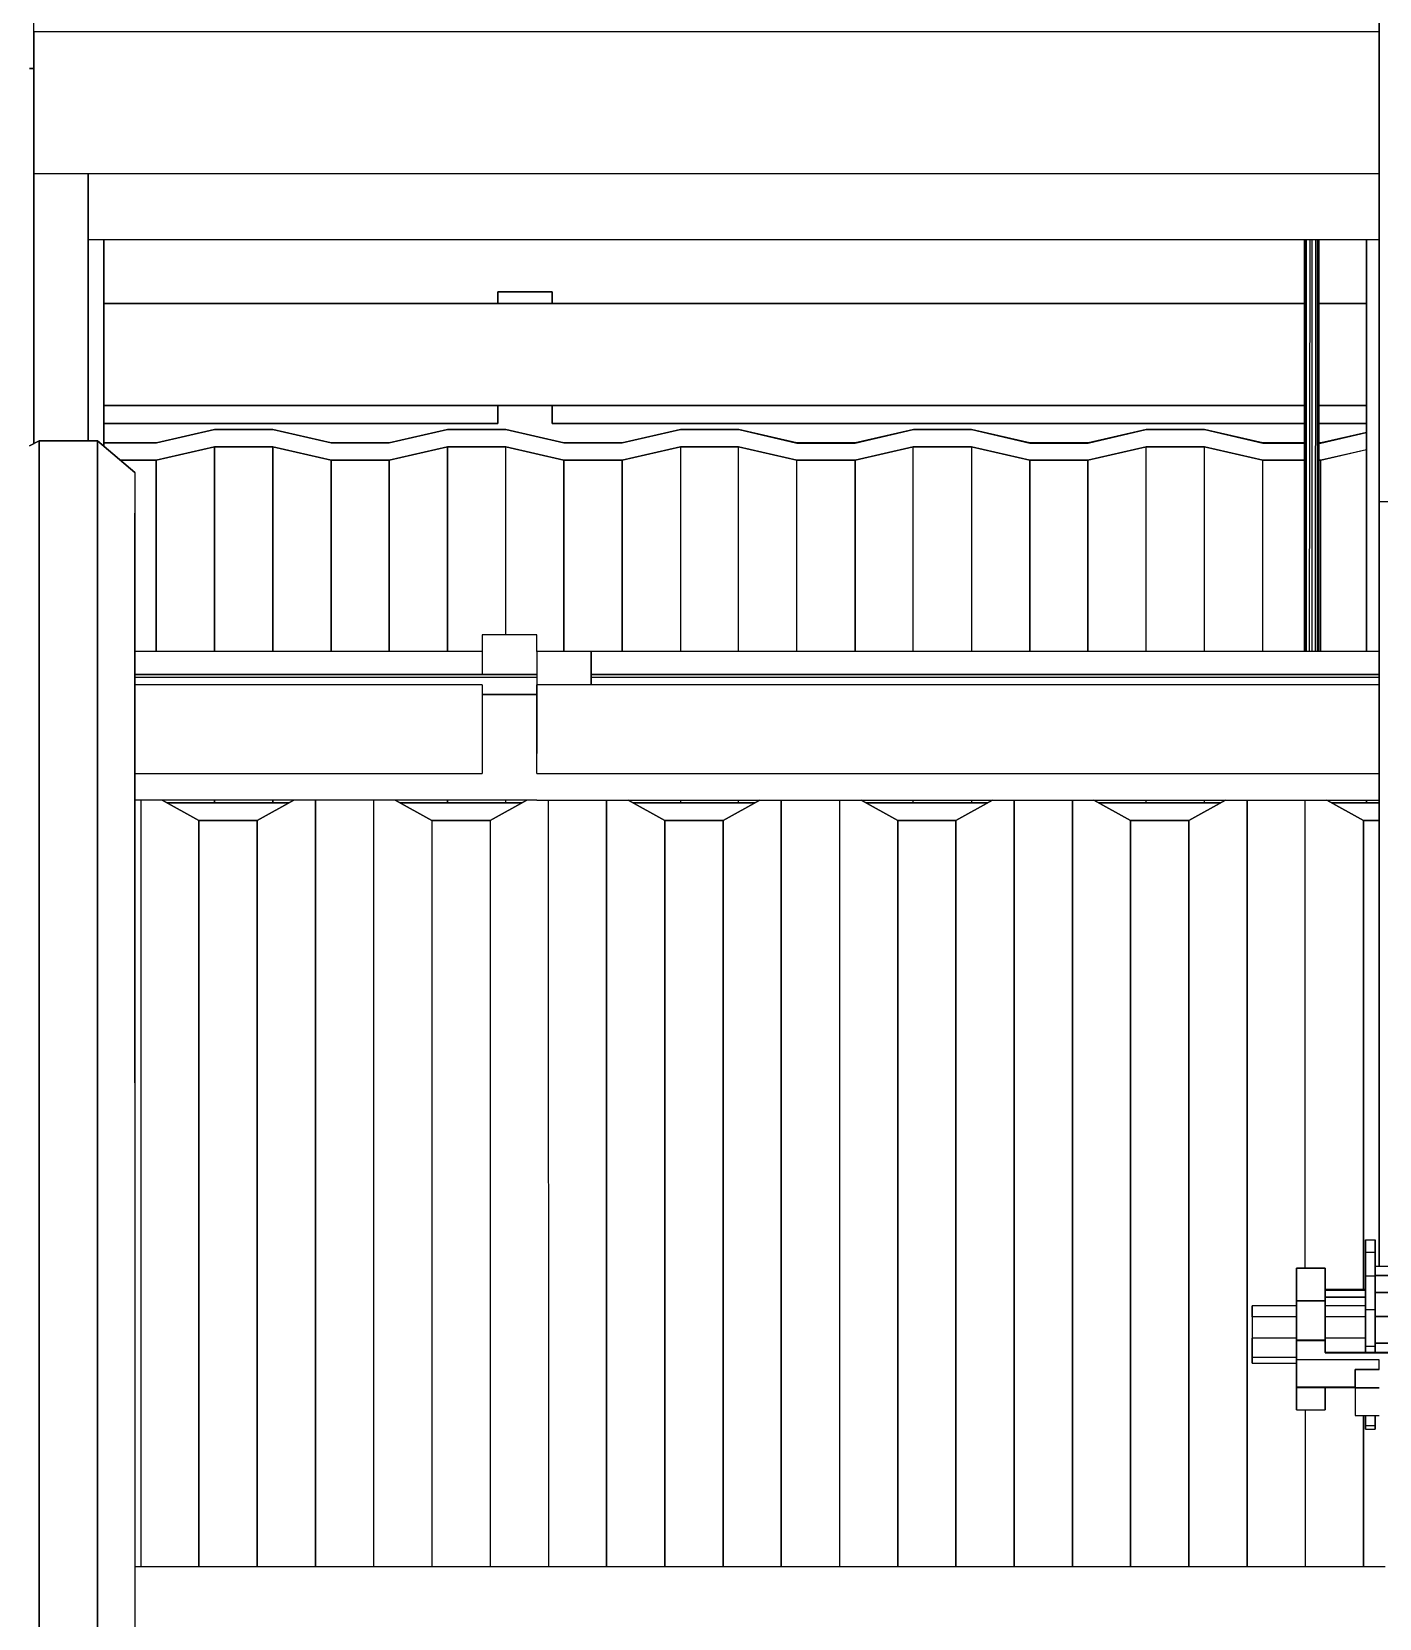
# Model space of a CAD drawing. Extents: x -32 to 51.8, y -51.6 to -5.5.
# Drawn here: x -2.73 to -0.747, y -44.764 to -42.429 of the extents above; entities that cross this region are included whole.
import ezdxf

# ---------------------------------------------------------------- set-up
doc = ezdxf.new("R2010")
doc.units = 0
doc.header["$MEASUREMENT"] = 0
doc.layers.get('0').update_dxf_attribs({"linetype": 'CONTINUOUS'})
doc.layers.add('hachures', color=5, linetype='CONTINUOUS')

msp = doc.modelspace()

# ---------------------------------------------------------------- linework, layer by layer
for p, q in [((-0.747, -43.1207), (-0.747, -41.2391)), ((-0.747, -41.2391), (-0.747, -43.1207)), ((-0.747, -41.2813), (-0.747, -43.0952)), ((-2.7272, -42.7353), (-2.7272, -42.2401)), ((-2.7272, -42.429), (-2.7272, -42.2401)), ((-2.7272, -42.4833), (-2.7272, -42.2401)), ((-0.747, -42.429), (-2.7272, -42.429)), ((-2.7272, -42.429), (-2.7272, -42.6379)), ((-2.7272, -42.429), (-2.7272, -42.429)), ((-2.7272, -42.429), (-2.7272, -42.4833)), ((-2.7338, -42.4833), (-2.7272, -42.4833)), ((-2.7272, -42.4833), (-2.7338, -42.4833)), ((-2.7272, -42.4833), (-2.7272, -42.4833)), ((-2.7272, -42.4833), (-2.7272, -42.4833)), ((-2.7272, -42.4833), (-2.7272, -42.4833)), ((-2.7272, -42.4833), (-2.7272, -43.0353)), ((-2.7272, -42.4833), (-2.7272, -42.4833)), ((-2.7272, -42.4833), (-2.7272, -43.0353)), ((-2.7272, -43.0353), (-2.7272, -42.4833)), ((-2.7272, -42.4833), (-2.7272, -42.4833)), ((-0.747, -43.0952), (-0.747, -42.5372)), ((-2.7272, -42.6379), (-0.747, -42.6379)), ((-2.6472, -42.6379), (-2.6472, -43.0311)), ((-2.6472, -43.0311), (-2.6472, -42.6379)), ((-2.6472, -42.6379), (-2.6472, -43.0311)), ((-0.747, -42.6379), (-0.747, -43.1375)), ((-2.7272, -42.7353), (-2.7272, -42.7353)), ((-0.747, -42.7353), (-2.6472, -42.7353)), ((-2.6242, -42.7353), (-2.6242, -43.0393)), ((-2.6242, -42.7353), (-2.6242, -42.8292)), ((-2.6242, -43.0393), (-2.6242, -42.7353)), ((-0.8577, -42.7353), (-0.8577, -43.3413)), ((-0.8556, -43.3413), (-0.8554, -42.7353)), ((-0.8544, -42.7353), (-0.8544, -43.3413)), ((-0.8494, -43.3413), (-0.8488, -42.7353)), ((-0.8464, -42.7353), (-0.8464, -43.3413)), ((-0.8409, -42.7353), (-0.8415, -43.3413)), ((-0.8385, -42.7353), (-0.8385, -43.3413)), ((-0.8362, -42.7353), (-0.8364, -43.3413)), ((-0.8352, -43.3413), (-0.8352, -42.7353)), ((-0.7657, -42.7353), (-0.7657, -43.3413)), ((-0.7657, -43.3413), (-0.7657, -42.7353)), ((-0.7657, -42.7353), (-0.7657, -43.3413)), ((-0.7657, -43.3413), (-0.7657, -42.7353)), ((-0.7657, -43.3413), (-0.7657, -42.7353)), ((-0.7657, -42.7353), (-0.7657, -43.3413)), ((-1.9642, -42.8292), (-2.6242, -42.8292)), ((-2.6242, -42.9792), (-2.6242, -42.8292)), ((-2.6242, -42.8292), (-1.9642, -42.8292)), ((-2.6242, -42.8292), (-2.6242, -42.9792)), ((-1.9642, -42.8119), (-2.0442, -42.8119)), ((-2.0442, -42.8119), (-2.0442, -42.8292)), ((-2.0442, -42.8292), (-2.0442, -42.8119)), ((-2.0442, -42.8119), (-2.0442, -42.8292)), ((-2.0442, -42.8292), (-2.0442, -42.8119)), ((-2.0442, -42.8119), (-1.9642, -42.8119)), ((-1.9642, -42.8119), (-1.9642, -42.8119)), ((-1.9642, -42.8292), (-1.9642, -42.8119)), ((-1.9642, -42.8119), (-1.9642, -42.8292)), ((-1.8842, -42.8292), (-1.9642, -42.8292)), ((-1.9642, -42.8292), (-1.8842, -42.8292)), ((-0.8577, -42.8292), (-1.8842, -42.8292)), ((-1.8842, -42.8292), (-0.8577, -42.8292)), ((-0.7657, -42.8292), (-0.8352, -42.8292)), ((-0.8352, -42.8292), (-0.7657, -42.8292)), ((-2.6242, -42.9792), (-1.9642, -42.9792)), ((-1.9642, -42.9792), (-2.6242, -42.9792)), ((-2.6242, -42.9792), (-2.6242, -43.0393)), ((-2.0442, -43.0058), (-2.0442, -42.9792)), ((-2.0442, -42.9792), (-2.0442, -43.0058)), ((-2.0442, -42.9792), (-2.0442, -43.0058)), ((-2.0442, -43.0058), (-2.0442, -42.9792)), ((-1.9642, -42.9792), (-1.8842, -42.9792)), ((-1.8842, -42.9792), (-1.9642, -42.9792)), ((-1.9642, -42.9792), (-1.9642, -43.0058)), ((-1.9642, -43.0058), (-1.9642, -42.9792)), ((-1.8842, -42.9792), (-0.8577, -42.9792)), ((-0.8577, -42.9792), (-1.8842, -42.9792)), ((-0.8352, -42.9792), (-0.7657, -42.9792)), ((-0.7657, -42.9792), (-0.8352, -42.9792)), ((-2.6242, -43.0058), (-2.0442, -43.0058)), ((-2.0442, -43.0058), (-2.6242, -43.0058)), ((-2.4612, -43.0148), (-2.547, -43.0344)), ((-2.547, -43.0344), (-2.4612, -43.0148)), ((-2.3755, -43.0148), (-2.4612, -43.0148)), ((-2.4612, -43.0148), (-2.4612, -43.0148)), ((-2.4612, -43.0148), (-2.3755, -43.0148)), ((-2.2898, -43.0344), (-2.3755, -43.0148)), ((-2.3755, -43.0148), (-2.3755, -43.0148)), ((-2.3755, -43.0148), (-2.2898, -43.0344)), ((-2.1184, -43.0148), (-2.2041, -43.0344)), ((-2.2041, -43.0344), (-2.1184, -43.0148)), ((-2.0327, -43.0148), (-2.1184, -43.0148)), ((-2.1184, -43.0148), (-2.1184, -43.0148)), ((-2.1184, -43.0148), (-2.0327, -43.0148)), ((-1.947, -43.0344), (-2.0327, -43.0148)), ((-2.0327, -43.0148), (-2.0327, -43.0148)), ((-2.0327, -43.0148), (-1.947, -43.0344)), ((-1.9642, -43.0058), (-0.8577, -43.0058)), ((-1.9642, -43.0058), (-1.9642, -43.0058)), ((-0.8577, -43.0058), (-1.9642, -43.0058)), ((-1.7755, -43.0148), (-1.8612, -43.0344)), ((-1.8612, -43.0344), (-1.7755, -43.0148)), ((-1.6898, -43.0148), (-1.7755, -43.0148)), ((-1.7755, -43.0148), (-1.7755, -43.0148)), ((-1.7755, -43.0148), (-1.6898, -43.0148)), ((-1.6041, -43.0344), (-1.6898, -43.0148)), ((-1.6898, -43.0148), (-1.6898, -43.0148)), ((-1.6898, -43.0148), (-1.6041, -43.0345)), ((-1.4327, -43.0148), (-1.5184, -43.0344)), ((-1.5184, -43.0345), (-1.4327, -43.0148)), ((-1.347, -43.0148), (-1.4327, -43.0148)), ((-1.4327, -43.0148), (-1.4327, -43.0148)), ((-1.4327, -43.0148), (-1.347, -43.0148)), ((-1.2612, -43.0344), (-1.347, -43.0148)), ((-1.347, -43.0148), (-1.347, -43.0148)), ((-1.347, -43.0148), (-1.2612, -43.0345)), ((-1.0898, -43.0148), (-1.1755, -43.0344)), ((-1.1755, -43.0345), (-1.0898, -43.0148)), ((-1.0041, -43.0148), (-1.0898, -43.0148)), ((-1.0898, -43.0148), (-1.0898, -43.0148)), ((-1.0898, -43.0148), (-1.0041, -43.0148)), ((-0.9184, -43.0344), (-1.0041, -43.0148)), ((-1.0041, -43.0148), (-1.0041, -43.0148)), ((-1.0041, -43.0148), (-0.9184, -43.0345)), ((-0.8352, -43.0058), (-0.7657, -43.0058)), ((-0.7657, -43.0058), (-0.8352, -43.0058)), ((-2.7338, -43.0388), (-2.7196, -43.0311)), ((-2.7196, -43.0311), (-2.7338, -43.0388)), ((-2.6339, -43.0311), (-2.7196, -43.0311)), ((-2.7196, -43.0311), (-2.6339, -43.0311)), ((-2.6339, -43.0311), (-2.5786, -43.0779)), ((-2.5786, -43.0779), (-2.6339, -43.0311)), ((-2.547, -43.0344), (-2.6242, -43.0344)), ((-2.6242, -43.0344), (-2.547, -43.0344)), ((-2.5471, -43.0596), (-2.4614, -43.04)), ((-2.4614, -43.04), (-2.5471, -43.0596)), ((-2.547, -43.0344), (-2.547, -43.0344)), ((-2.4614, -43.04), (-2.4614, -43.04)), ((-2.4614, -43.04), (-2.3757, -43.04)), ((-2.3757, -43.04), (-2.4614, -43.04)), ((-2.3757, -43.04), (-2.3757, -43.04)), ((-2.3757, -43.04), (-2.2899, -43.0596)), ((-2.2899, -43.0596), (-2.3757, -43.04)), ((-2.2041, -43.0344), (-2.2898, -43.0344)), ((-2.2898, -43.0344), (-2.2898, -43.0344)), ((-2.2898, -43.0344), (-2.2041, -43.0344)), ((-2.2042, -43.0596), (-2.1185, -43.04)), ((-2.1185, -43.04), (-2.2042, -43.0596)), ((-2.2041, -43.0344), (-2.2041, -43.0344)), ((-2.1185, -43.04), (-2.1185, -43.04)), ((-2.1185, -43.04), (-2.0328, -43.04)), ((-2.0328, -43.04), (-2.1185, -43.04)), ((-2.0328, -43.04), (-1.9471, -43.0596)), ((-1.9471, -43.0596), (-2.0328, -43.04)), ((-1.8612, -43.0344), (-1.947, -43.0344)), ((-1.947, -43.0344), (-1.947, -43.0344)), ((-1.947, -43.0344), (-1.8612, -43.0344)), ((-1.8614, -43.0596), (-1.7757, -43.04)), ((-1.7757, -43.04), (-1.8614, -43.0596)), ((-1.8612, -43.0344), (-1.8612, -43.0344)), ((-1.7757, -43.04), (-1.7757, -43.04)), ((-1.7757, -43.04), (-1.6899, -43.04)), ((-1.6899, -43.04), (-1.7757, -43.04)), ((-1.6899, -43.04), (-1.6042, -43.0596)), ((-1.6042, -43.0596), (-1.6899, -43.04)), ((-1.5184, -43.0344), (-1.6041, -43.0344)), ((-1.6041, -43.0345), (-1.6041, -43.0344)), ((-1.6041, -43.0345), (-1.5184, -43.0345)), ((-1.5185, -43.0596), (-1.4328, -43.04)), ((-1.4328, -43.04), (-1.5185, -43.0596)), ((-1.5184, -43.0344), (-1.5184, -43.0345)), ((-1.4328, -43.04), (-1.3471, -43.04)), ((-1.3471, -43.04), (-1.4328, -43.04)), ((-1.3471, -43.04), (-1.2614, -43.0596)), ((-1.2614, -43.0596), (-1.3471, -43.04)), ((-1.1755, -43.0344), (-1.2612, -43.0344)), ((-1.2612, -43.0345), (-1.2612, -43.0344)), ((-1.2612, -43.0345), (-1.1755, -43.0345)), ((-1.1757, -43.0596), (-1.0899, -43.04)), ((-1.0899, -43.04), (-1.1757, -43.0596)), ((-1.1755, -43.0345), (-1.1755, -43.0344)), ((-1.0899, -43.04), (-1.0899, -43.04)), ((-1.0899, -43.04), (-1.0042, -43.04)), ((-1.0042, -43.04), (-1.0899, -43.04)), ((-1.0042, -43.04), (-0.9185, -43.0596)), ((-0.9185, -43.0596), (-1.0042, -43.04)), ((-0.8577, -43.0344), (-0.9184, -43.0344)), ((-0.9184, -43.0345), (-0.9184, -43.0344)), ((-0.9184, -43.0345), (-0.8577, -43.0345)), ((-0.8327, -43.0344), (-0.8352, -43.0344)), ((-0.8352, -43.0345), (-0.8327, -43.0345)), ((-0.7657, -43.0191), (-0.8327, -43.0344)), ((-0.8327, -43.0345), (-0.7657, -43.0191)), ((-0.8327, -43.0345), (-0.8327, -43.0344)), ((-0.747, -43.0952), (-0.747, -43.0255)), ((-2.6002, -43.0596), (-2.5471, -43.0596)), ((-2.5471, -43.0596), (-2.6002, -43.0596)), ((-2.5471, -43.0596), (-2.5471, -43.0596)), ((-2.2899, -43.0596), (-2.2899, -43.0596)), ((-2.2899, -43.0596), (-2.2042, -43.0596)), ((-2.2042, -43.0596), (-2.2899, -43.0596)), ((-2.2042, -43.0596), (-2.2042, -43.0596)), ((-1.9471, -43.0596), (-1.9471, -43.0596)), ((-1.9471, -43.0596), (-1.8614, -43.0596)), ((-1.8614, -43.0596), (-1.9471, -43.0596)), ((-1.8614, -43.0596), (-1.8614, -43.0596)), ((-1.6042, -43.0596), (-1.5185, -43.0596)), ((-1.5185, -43.0596), (-1.6042, -43.0596)), ((-1.5185, -43.0596), (-1.5185, -43.0596)), ((-1.2614, -43.0596), (-1.2614, -43.0596)), ((-1.2614, -43.0596), (-1.1757, -43.0596)), ((-1.1757, -43.0596), (-1.2614, -43.0596)), ((-1.1757, -43.0596), (-1.1757, -43.0596)), ((-0.9185, -43.0596), (-0.8577, -43.0596)), ((-0.8577, -43.0596), (-0.9185, -43.0596)), ((-0.8352, -43.0596), (-0.8328, -43.0596)), ((-0.8328, -43.0596), (-0.8352, -43.0596)), ((-0.8328, -43.0596), (-0.7657, -43.0442)), ((-0.7657, -43.0443), (-0.8328, -43.0596)), ((-0.8328, -43.3413), (-0.8328, -43.0596)), ((-2.5786, -43.0779), (-2.5786, -47.2458)), ((-2.5786, -43.0779), (-2.5785, -43.1379)), ((-0.747, -43.0952), (-0.747, -43.0952)), ((-0.747, -43.1375), (-0.747, -43.0952)), ((-0.7469, -44.2463), (-0.747, -43.1207)), ((-0.747, -43.1207), (-0.7074, -43.1207)), ((-0.747, -43.1207), (-0.747, -44.2463)), ((-2.5784, -47.3057), (-2.5785, -43.1379)), ((-0.747, -43.1375), (-0.747, -43.1629)), ((-0.747, -43.1629), (-0.747, -43.1375)), ((-0.747, -43.1629), (-0.7469, -44.2463)), ((-0.747, -44.2463), (-0.747, -43.1629)), ((-1.9872, -43.3166), (-2.0672, -43.3166)), ((-2.0672, -43.3166), (-2.0672, -43.3751)), ((-1.9872, -43.3413), (-1.9872, -43.3166)), ((-2.0672, -43.3413), (-2.5785, -43.3413)), ((-1.9072, -43.3413), (-1.9872, -43.3413)), ((-1.9872, -43.3413), (-1.9872, -43.3413)), ((-1.9872, -43.3413), (-1.9872, -43.4913)), ((-0.7469, -43.3413), (-1.9072, -43.3413)), ((-1.9072, -43.3903), (-1.9072, -43.3413)), ((-1.9072, -43.3413), (-1.9072, -43.3903)), ((-2.5785, -43.3751), (-1.9872, -43.3751)), ((-1.9872, -43.3751), (-2.5785, -43.3751)), ((-2.5785, -43.3791), (-1.9872, -43.3791)), ((-2.0672, -43.3903), (-2.5785, -43.3903)), ((-2.0672, -43.3903), (-2.0672, -43.5209)), ((-1.9872, -43.5209), (-1.9872, -43.3903)), ((-0.7469, -43.3903), (-1.9872, -43.3903)), ((-1.9072, -43.3751), (-0.7469, -43.3751)), ((-0.7469, -43.3751), (-1.9072, -43.3751)), ((-1.9072, -43.3791), (-0.7469, -43.3791)), ((-2.0672, -43.4048), (-1.9872, -43.4048)), ((-1.9872, -43.4048), (-2.0672, -43.4048)), ((-1.9872, -43.4913), (-1.9872, -43.4913)), ((-1.9872, -43.5209), (-1.9872, -43.4913)), ((-2.5785, -43.5209), (-2.0672, -43.5209)), ((-1.9872, -43.5209), (-0.7469, -43.5209)), ((-2.0672, -43.5603), (-2.5785, -43.5603)), ((-2.4843, -43.5902), (-2.5383, -43.5603)), ((-2.5383, -43.5603), (-2.4843, -43.5902)), ((-2.3518, -43.5642), (-2.5312, -43.5642)), ((-2.3518, -43.5642), (-2.5312, -43.5642)), ((-2.5312, -43.5642), (-2.3518, -43.5642)), ((-2.4614, -43.5642), (-2.4614, -43.5603)), ((-2.4614, -43.5603), (-2.4614, -43.5642)), ((-2.3446, -43.5603), (-2.3986, -43.5902)), ((-2.3986, -43.5902), (-2.3446, -43.5603)), ((-2.3757, -43.5642), (-2.3757, -43.5603)), ((-2.3757, -43.5603), (-2.3757, -43.5642)), ((-2.1415, -43.5902), (-2.1955, -43.5603)), ((-2.1955, -43.5603), (-2.1415, -43.5902)), ((-2.0089, -43.5642), (-2.1883, -43.5642)), ((-2.0089, -43.5642), (-2.1883, -43.5642)), ((-2.1883, -43.5642), (-2.0089, -43.5642)), ((-2.1185, -43.5642), (-2.1185, -43.5603)), ((-2.1185, -43.5603), (-2.1185, -43.5642)), ((-1.9872, -43.5603), (-2.0672, -43.5603)), ((-2.0018, -43.5603), (-2.0558, -43.5902)), ((-2.0558, -43.5902), (-2.0018, -43.5603)), ((-2.0328, -43.5642), (-2.0328, -43.5603)), ((-1.9872, -43.5603), (-0.7469, -43.5603)), ((-1.7986, -43.5902), (-1.8526, -43.5603)), ((-1.8526, -43.5603), (-1.7986, -43.5902)), ((-1.6661, -43.5642), (-1.8455, -43.5642)), ((-1.6661, -43.5642), (-1.8455, -43.5642)), ((-1.8455, -43.5642), (-1.6661, -43.5642)), ((-1.7757, -43.5603), (-1.7757, -43.5642)), ((-1.6589, -43.5603), (-1.7129, -43.5902)), ((-1.7129, -43.5902), (-1.6589, -43.5603)), ((-1.6899, -43.5642), (-1.6899, -43.5603)), ((-1.4558, -43.5902), (-1.5098, -43.5603)), ((-1.5098, -43.5603), (-1.4558, -43.5902)), ((-1.3232, -43.5642), (-1.5026, -43.5642)), ((-1.3232, -43.5642), (-1.5026, -43.5642)), ((-1.5026, -43.5642), (-1.3232, -43.5642)), ((-1.4328, -43.5642), (-1.4328, -43.5603)), ((-1.3161, -43.5603), (-1.3701, -43.5902)), ((-1.3701, -43.5902), (-1.316, -43.5603)), ((-1.3471, -43.5603), (-1.3471, -43.5642)), ((-1.1129, -43.5902), (-1.1669, -43.5603)), ((-1.1669, -43.5603), (-1.1129, -43.5902)), ((-0.9803, -43.5642), (-1.1598, -43.5642)), ((-0.9803, -43.5642), (-1.1598, -43.5642)), ((-1.1598, -43.5642), (-0.9803, -43.5642)), ((-1.0899, -43.5642), (-1.0899, -43.5603)), ((-0.9732, -43.5603), (-1.0272, -43.5902)), ((-1.0272, -43.5902), (-0.9732, -43.5603)), ((-1.0042, -43.5642), (-1.0042, -43.5603)), ((-0.7701, -43.5902), (-0.8241, -43.5603)), ((-0.8241, -43.5603), (-0.7701, -43.5902)), ((-0.7469, -43.5642), (-0.8169, -43.5642)), ((-0.7469, -43.5642), (-0.8169, -43.5642)), ((-0.8169, -43.5642), (-0.7469, -43.5642)), ((-0.7657, -43.5603), (-0.7657, -43.5642)), ((-0.7657, -43.5642), (-0.7657, -43.5603)), ((-0.7657, -43.5603), (-0.7657, -43.5642)), ((-0.7657, -43.5642), (-0.7657, -43.5603)), ((-0.7657, -43.5642), (-0.7657, -43.5603)), ((-0.7657, -43.5603), (-0.7657, -43.5642)), ((-2.3986, -43.5902), (-2.4843, -43.5902)), ((-2.4843, -43.5902), (-2.3986, -43.5902)), ((-2.0558, -43.5902), (-2.1415, -43.5902)), ((-2.1415, -43.5902), (-2.0558, -43.5902)), ((-1.7129, -43.5902), (-1.7986, -43.5902)), ((-1.7986, -43.5902), (-1.7129, -43.5902)), ((-1.3701, -43.5902), (-1.4558, -43.5902)), ((-1.4558, -43.5902), (-1.3701, -43.5902)), ((-1.0272, -43.5902), (-1.1129, -43.5902)), ((-1.1129, -43.5902), (-1.0272, -43.5902)), ((-0.7469, -43.5902), (-0.7701, -43.5902)), ((-0.7701, -43.5902), (-0.77, -44.2807)), ((-0.7701, -43.5902), (-0.7469, -43.5902)), ((-2.4843, -43.6512), (-2.4843, -43.6512)), ((-2.4843, -43.6512), (-2.4843, -43.6512)), ((-0.7673, -44.2076), (-0.7529, -44.2076)), ((-0.7673, -44.2262), (-0.7673, -44.2076)), ((-0.7673, -44.2076), (-0.7673, -44.2127)), ((-0.7673, -44.2076), (-0.7673, -44.2262)), ((-0.7529, -44.2262), (-0.7529, -44.2076)), ((-0.7529, -44.2076), (-0.7529, -44.2262)), ((-0.7673, -44.2127), (-0.7673, -44.2127)), ((-0.7673, -44.2127), (-0.7673, -44.2358)), ((-0.7529, -44.2262), (-0.7673, -44.2262)), ((-0.7673, -44.2609), (-0.7673, -44.2262)), ((-0.7673, -44.2262), (-0.7673, -44.261)), ((-0.7529, -44.2609), (-0.7529, -44.2262)), ((-0.7529, -44.2262), (-0.7529, -44.2609)), ((-0.8686, -44.2619), (-0.8686, -44.249)), ((-0.8686, -44.249), (-0.8267, -44.249)), ((-0.8686, -44.249), (-0.8686, -44.2619)), ((-0.8267, -44.249), (-0.8686, -44.249)), ((-0.8686, -44.249), (-0.8686, -44.3045)), ((-0.8267, -44.2619), (-0.8267, -44.249)), ((-0.8267, -44.249), (-0.8267, -44.2619)), ((-0.8267, -44.249), (-0.8267, -44.2619)), ((-0.7673, -44.2358), (-0.7673, -44.2358)), ((-0.7673, -44.2358), (-0.7673, -44.2778)), ((-0.7529, -44.2463), (-0.7018, -44.2463)), ((-0.8686, -44.2972), (-0.8686, -44.2619)), ((-0.8686, -44.2619), (-0.8686, -44.2972)), ((-0.8267, -44.2972), (-0.8267, -44.2619)), ((-0.8267, -44.2619), (-0.8267, -44.2619)), ((-0.8267, -44.2619), (-0.8267, -44.2972)), ((-0.7529, -44.2609), (-0.7673, -44.2609)), ((-0.7673, -44.3103), (-0.7673, -44.2609)), ((-0.7673, -44.2778), (-0.7673, -44.2609)), ((-0.7673, -44.261), (-0.7673, -44.3103)), ((-0.7673, -44.2778), (-0.7673, -44.2778)), ((-0.7673, -44.2778), (-0.7673, -44.3045)), ((-0.7673, -44.329), (-0.7673, -44.2778)), ((-0.7018, -44.2598), (-0.7529, -44.2598)), ((-0.7529, -44.2598), (-0.7018, -44.2598)), ((-0.7529, -44.3103), (-0.7529, -44.2609)), ((-0.7529, -44.2609), (-0.7529, -44.3103)), ((-0.8686, -44.2807), (-0.8686, -44.2807)), ((-0.8686, -44.2807), (-0.8686, -44.2814)), ((-0.8686, -44.2918), (-0.8686, -44.2814)), ((-0.8686, -44.2814), (-0.8686, -44.2814)), ((-0.8686, -44.3045), (-0.8686, -44.2918)), ((-0.8267, -44.2972), (-0.8686, -44.2972)), ((-0.8686, -44.3551), (-0.8686, -44.2972)), ((-0.8686, -44.2972), (-0.8267, -44.2972)), ((-0.8686, -44.2972), (-0.8686, -44.3551)), ((-0.7673, -44.2807), (-0.8267, -44.2807)), ((-0.8267, -44.2814), (-0.7673, -44.2814)), ((-0.7673, -44.2918), (-0.8267, -44.2918)), ((-0.8267, -44.2918), (-0.7673, -44.2918)), ((-0.8267, -44.3551), (-0.8267, -44.2972)), ((-0.8267, -44.2972), (-0.8267, -44.2972)), ((-0.8267, -44.2972), (-0.8267, -44.3551)), ((-0.7529, -44.2848), (-0.7018, -44.2848)), ((-0.7018, -44.2848), (-0.7529, -44.2848)), ((-0.934, -44.3045), (-0.934, -44.3207)), ((-0.8686, -44.3045), (-0.934, -44.3045)), ((-0.934, -44.3045), (-0.934, -44.313)), ((-0.934, -44.3207), (-0.934, -44.3045)), ((-0.934, -44.313), (-0.934, -44.313)), ((-0.934, -44.313), (-0.934, -44.313)), ((-0.934, -44.313), (-0.934, -44.3414)), ((-0.934, -44.3207), (-0.934, -44.3522)), ((-0.8686, -44.3207), (-0.934, -44.3207)), ((-0.7673, -44.3045), (-0.8267, -44.3045)), ((-0.7673, -44.3207), (-0.8267, -44.3207)), ((-0.7673, -44.313), (-0.7673, -44.3045)), ((-0.7673, -44.3045), (-0.7673, -44.3207)), ((-0.7529, -44.3103), (-0.7673, -44.3103)), ((-0.7673, -44.3646), (-0.7673, -44.3103)), ((-0.7673, -44.3103), (-0.7673, -44.3646)), ((-0.7673, -44.3207), (-0.7673, -44.3522)), ((-0.7529, -44.3646), (-0.7529, -44.3103)), ((-0.7529, -44.3103), (-0.7529, -44.3646)), ((-0.7102, -44.3205), (-0.7529, -44.3205)), ((-0.7529, -44.3205), (-0.7102, -44.3205)), ((-0.7529, -44.3596), (-0.7529, -44.3205)), ((-0.934, -44.3414), (-0.934, -44.3414)), ((-0.934, -44.3414), (-0.934, -44.3729)), ((-0.7673, -44.329), (-0.7673, -44.329)), ((-0.7673, -44.3735), (-0.7673, -44.329)), ((-0.934, -44.3522), (-0.934, -44.3806)), ((-0.8686, -44.3522), (-0.934, -44.3522)), ((-0.934, -44.3806), (-0.934, -44.3522)), ((-0.934, -44.3729), (-0.934, -44.3806)), ((-0.8267, -44.3551), (-0.8686, -44.3551)), ((-0.8686, -44.3551), (-0.8686, -44.3735)), ((-0.8686, -44.3739), (-0.8686, -44.3555)), ((-0.8686, -44.3555), (-0.8267, -44.3555)), ((-0.7673, -44.3522), (-0.8267, -44.3522)), ((-0.8267, -44.3735), (-0.8267, -44.3551)), ((-0.8267, -44.3555), (-0.8267, -44.3735)), ((-0.7673, -44.3522), (-0.7673, -44.3735)), ((-0.7529, -44.3646), (-0.7673, -44.3646)), ((-0.7673, -44.3735), (-0.7673, -44.3646)), ((-0.7673, -44.3646), (-0.7673, -44.3735)), ((-0.7018, -44.3596), (-0.7529, -44.3596)), ((-0.7529, -44.3596), (-0.7018, -44.3596)), ((-0.7529, -44.3735), (-0.7529, -44.3646)), ((-0.7529, -44.3646), (-0.7529, -44.3735)), ((-0.934, -44.3806), (-0.934, -44.3892)), ((-0.8686, -44.3806), (-0.934, -44.3806)), ((-0.934, -44.3892), (-0.934, -44.3806)), ((-0.934, -44.3892), (-0.8686, -44.3892)), ((-0.8686, -44.3735), (-0.8686, -44.3838)), ((-0.8686, -44.3838), (-0.8686, -44.3739)), ((-0.8686, -44.4244), (-0.8686, -44.3838)), ((-0.8686, -44.3838), (-0.8267, -44.3838)), ((-0.8686, -44.3838), (-0.8686, -44.4244)), ((-0.8267, -44.3842), (-0.8686, -44.3842)), ((-0.8686, -44.3892), (-0.8686, -44.4095)), ((-0.8686, -44.3957), (-0.8686, -44.3957)), ((-0.8686, -44.4141), (-0.8686, -44.3957)), ((-0.8686, -44.3957), (-0.8686, -44.3961)), ((-0.8686, -44.3961), (-0.8686, -44.3961)), ((-0.8686, -44.3961), (-0.8686, -44.4145)), ((-0.7469, -44.3735), (-0.8267, -44.3735)), ((-0.8267, -44.3735), (-0.8267, -44.3739)), ((-0.8267, -44.3739), (-0.7469, -44.3739)), ((-0.8267, -44.3838), (-0.7469, -44.3838)), ((-0.7469, -44.3842), (-0.8267, -44.3842)), ((-0.7074, -44.3735), (-0.7469, -44.3735)), ((-0.7469, -44.3739), (-0.7074, -44.3739)), ((-0.7469, -44.3981), (-0.7469, -44.3842)), ((-0.8686, -44.4095), (-0.8686, -44.4095)), ((-0.8686, -44.4095), (-0.8686, -44.4224)), ((-0.8686, -44.4095), (-0.8686, -44.4095)), ((-0.8686, -44.4244), (-0.8686, -44.4141)), ((-0.8686, -44.4578), (-0.8686, -44.4145)), ((-0.8686, -44.4145), (-0.8686, -44.4248)), ((-0.8686, -44.4145), (-0.8686, -44.4578)), ((-0.8686, -44.4224), (-0.8686, -44.4145)), ((-0.7822, -44.4112), (-0.7822, -44.3981)), ((-0.7822, -44.3981), (-0.7469, -44.3981)), ((-0.7469, -44.3981), (-0.7822, -44.3981)), ((-0.7822, -44.3981), (-0.7822, -44.4386)), ((-0.7822, -44.3981), (-0.7822, -44.4112)), ((-0.7822, -44.4252), (-0.7822, -44.4112)), ((-0.7822, -44.4112), (-0.7822, -44.4252)), ((-0.8686, -44.4224), (-0.8686, -44.4578)), ((-0.8267, -44.4244), (-0.8686, -44.4244)), ((-0.8686, -44.4248), (-0.8267, -44.4248)), ((-0.7822, -44.4244), (-0.8267, -44.4244)), ((-0.8267, -44.4248), (-0.8267, -44.4578)), ((-0.8267, -44.4578), (-0.8267, -44.4248)), ((-0.8267, -44.4248), (-0.7822, -44.4248)), ((-0.7469, -44.4252), (-0.7822, -44.4252)), ((-0.7822, -44.4252), (-0.7822, -44.4658)), ((-0.7822, -44.4252), (-0.7822, -44.4252)), ((-0.7822, -44.4252), (-0.7469, -44.4252)), ((-0.7822, -44.4386), (-0.7822, -44.4386)), ((-0.7822, -44.4386), (-0.7822, -44.4518)), ((-0.7469, -44.4252), (-0.7469, -44.4252)), ((-0.8686, -44.4578), (-0.8267, -44.4578)), ((-0.7822, -44.4658), (-0.7469, -44.4658)), ((-0.7673, -44.4658), (-0.7673, -44.4674)), ((-0.7673, -44.4809), (-0.7673, -44.4658)), ((-0.7673, -44.4658), (-0.7673, -44.4809)), ((-0.7529, -44.4809), (-0.7529, -44.4658)), ((-0.7529, -44.4658), (-0.7529, -44.4809)), ((-0.7673, -44.4674), (-0.7673, -44.4674)), ((-0.7673, -44.4674), (-0.7673, -44.486)), ((-0.7673, -44.4809), (-0.7529, -44.4809)), ((-0.7673, -44.486), (-0.7673, -44.4809)), ((-0.7673, -44.4809), (-0.7673, -44.486)), ((-0.7673, -44.486), (-0.7529, -44.486)), ((-0.7529, -44.486), (-0.7529, -44.4809)), ((-0.7529, -44.4809), (-0.7529, -44.486)), ((-0.7383, -44.6886), (-2.5785, -44.6886))]:
    msp.add_line(p, q)
at = {"layer": 'hachures'}
for p, q in [((-2.7196, -43.0311), (-2.7196, -47.199)), ((-2.7196, -47.199), (-2.7196, -43.0311)), ((-2.6339, -47.199), (-2.6339, -43.0311)), ((-2.6339, -43.0311), (-2.6339, -47.199)), ((-2.4614, -43.3413), (-2.4614, -43.04)), ((-2.4614, -43.04), (-2.4614, -43.3413)), ((-2.3757, -43.3413), (-2.3757, -43.04)), ((-2.3757, -43.04), (-2.3757, -43.3413)), ((-2.1185, -43.3413), (-2.1185, -43.04)), ((-2.1185, -43.04), (-2.1185, -43.3413)), ((-2.0328, -43.3166), (-2.0328, -43.04)), ((-1.7757, -43.04), (-1.7757, -43.3413)), ((-1.6899, -43.3413), (-1.6899, -43.04)), ((-1.4328, -43.3413), (-1.4328, -43.04)), ((-1.3471, -43.04), (-1.3471, -43.3413)), ((-1.0899, -43.3413), (-1.0899, -43.04)), ((-1.0042, -43.3413), (-1.0042, -43.04)), ((-2.5471, -43.3413), (-2.5471, -43.0596)), ((-2.5471, -43.0596), (-2.5471, -43.3413)), ((-2.2899, -43.3413), (-2.2899, -43.0596)), ((-2.2899, -43.0596), (-2.2899, -43.3413)), ((-2.2042, -43.3413), (-2.2042, -43.0596)), ((-2.2042, -43.0596), (-2.2042, -43.3413)), ((-1.9471, -43.3413), (-1.9471, -43.0596)), ((-1.9471, -43.0596), (-1.9471, -43.3413)), ((-1.8614, -43.3413), (-1.8614, -43.0596)), ((-1.8614, -43.0596), (-1.8614, -43.3413)), ((-1.6042, -43.3413), (-1.6042, -43.0596)), ((-1.5185, -43.3413), (-1.5185, -43.0596)), ((-1.5185, -43.0596), (-1.5185, -43.3413)), ((-1.2614, -43.3413), (-1.2614, -43.0596)), ((-1.2614, -43.0596), (-1.2614, -43.3413)), ((-1.1757, -43.3413), (-1.1757, -43.0596)), ((-1.1757, -43.0596), (-1.1757, -43.3413)), ((-0.9185, -43.3413), (-0.9185, -43.0596)), ((-2.5701, -43.5603), (-2.57, -44.6886)), ((-2.3129, -44.6886), (-2.3129, -43.5603)), ((-2.3129, -43.5603), (-2.3129, -44.6886)), ((-2.2272, -43.5603), (-2.2272, -44.6886)), ((-1.9701, -43.5603), (-1.97, -44.6886)), ((-1.8843, -43.5603), (-1.8843, -44.6886)), ((-1.8843, -44.6886), (-1.8843, -43.5603)), ((-1.6272, -44.6886), (-1.6272, -43.5603)), ((-1.6272, -43.5603), (-1.6272, -44.6886)), ((-1.5415, -43.5603), (-1.5415, -44.6886)), ((-1.2843, -43.5603), (-1.2843, -44.6886)), ((-1.2843, -44.6886), (-1.2843, -43.5603)), ((-1.1986, -43.5603), (-1.1986, -44.6886)), ((-1.1986, -44.6886), (-1.1986, -43.5603)), ((-0.9415, -44.6886), (-0.9415, -43.5603)), ((-0.9415, -43.5603), (-0.9415, -44.6886)), ((-0.8558, -44.249), (-0.8558, -43.5603)), ((-2.4843, -43.5902), (-2.4843, -44.6886)), ((-2.4843, -44.6886), (-2.4843, -43.5902)), ((-2.3986, -43.5902), (-2.3986, -44.6886)), ((-2.3986, -44.6886), (-2.3986, -43.5902)), ((-2.1415, -43.5902), (-2.1415, -44.6886)), ((-2.0558, -43.5902), (-2.0557, -44.6886)), ((-1.7986, -43.5902), (-1.7986, -44.6886)), ((-1.7986, -44.6886), (-1.7986, -43.5902)), ((-1.7129, -43.5902), (-1.7129, -44.6886)), ((-1.7129, -44.6886), (-1.7129, -43.5902)), ((-1.4558, -43.5902), (-1.4557, -44.6886)), ((-1.4557, -44.6886), (-1.4558, -43.5902)), ((-1.3701, -43.5902), (-1.37, -44.6886)), ((-1.37, -44.6886), (-1.3701, -43.5902)), ((-1.1129, -43.5902), (-1.1129, -44.6886)), ((-1.1129, -44.6886), (-1.1129, -43.5902)), ((-1.0272, -43.5902), (-1.0272, -44.6886)), ((-1.0272, -44.6886), (-1.0272, -43.5902)), ((-0.77, -44.2807), (-0.7701, -43.5902)), ((-0.8557, -44.6886), (-0.8557, -44.4578)), ((-0.77, -44.4658), (-0.77, -44.6886)), ((-0.77, -44.6886), (-0.77, -44.4658))]:
    msp.add_line(p, q, dxfattribs=at)

doc.saveas('drawing.dxf')
